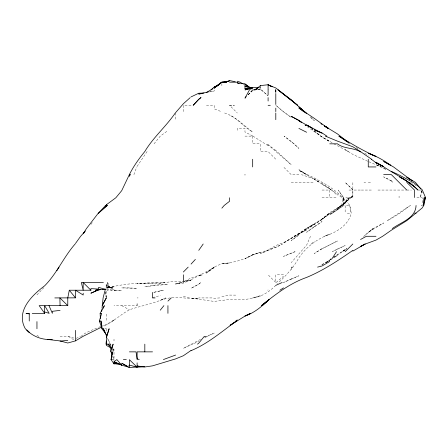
<?xml version="1.0" encoding="UTF-8"?>
<svg xmlns="http://www.w3.org/2000/svg" width="448" height="448" viewBox="0 0 448 448"><rect width="100%" height="100%" fill="white"/><g stroke="black" fill="none" stroke-linecap="round" stroke-linejoin="round"><path stroke-width="0.34" stroke-dasharray="2.24 1.68" d="M352.85 196.683L352.85 182.353M137.01 305.631L137.116 303.094L137.116 305.631L114.005 305.631M106.299 297.354L106.299 290.22L108.013 290.22L108.254 285.085M352.85 189.93L345.145 182.353L352.85 189.644L352.85 196.157L349.72 197.764L345.145 202.815L348.757 197.764L345.145 202.838L337.445 209.67L341.505 205.47L343.515 197.764L338.178 190.058L343.868 197.764L343.134 205.47L343.538 197.764L345.145 203.084L342.042 197.764L337.445 194.146L329.739 188.793L314.328 179.273L319.631 182.353L306.622 174.832L298.917 169.714L306.622 174.647L298.917 170.453L314.328 177.99L322.196 182.353C332.78 188.076 342.418 196.056 349.871 205.47L351.226 213.175C348.247 225.842 335.86 232.574 324.447 236.286L329.739 234.091C317.307 238.902 306.415 246.607 298.917 257.785C293.507 267.618 285.83 275.884 277.626 283.466M421.546 190.702L420.521 197.764L421.691 190.058M133.918 174.647L136.763 166.942M310.498 236.286L306.622 245.14L291.217 262.679M347.654 197.764L345.145 202.838L342.07 205.47L344.21 205.47M291.194 267.109L291.217 269.22L291.194 267.109L293.048 267.109M137.116 166.376L147.106 151.536M90.888 224.448L93.302 221.39M154.045 143.83L160.233 136.164L167.933 130.558M36.954 294.902L44.66 286.838M248.102 94.713L252.683 89.897L251.658 89.079M248.041 94.713L252.683 89.897M350.65 197.764L352.85 196.157L345.145 202.726L352.85 195.642L352.85 197.764M311.276 243.992L314.328 241.091M248.226 94.797L252.683 90.586M80.97 336.454C85.82 331.85 92.63 330.109 98.588 327.314M275.8 285.365C269.578 291.474 262.024 296.688 253.215 297.926L244.983 299.611L237.278 299.874L229.572 299.466L214.161 301.414L191.05 298.088L198.755 298.889L191.05 298.693L183.344 297.87C175.543 296.811 167.653 297.735 160.233 300.339L165.732 297.926C154.291 303.682 141.428 305.575 129.41 309.792C120.07 314.866 112.342 322.638 102.446 326.704M276.147 282.514L283.506 276.214M267.747 290.22L268.1 289.923M331.996 213.175L329.739 214.922L343.806 205.47L332.018 213.175L337.445 209.77M112.543 321.042L114.005 319.945M325.886 262.612L330.523 259.403M345.145 249.654L342.059 251.698L346.926 248.657L333.486 257.454M326.984 262.153L331.201 259.403M306.622 229.555L294.067 236.286L283.506 243.169L294.952 236.286L283.506 242.62L275.8 245.554L265.065 251.698L260.394 253.602L275.8 247.363L282.397 243.992C273.112 249.318 262.674 251.395 252.683 254.867C243.202 260.204 232.624 262.735 221.872 263.816L229.572 262.948L221.872 263.575L214.161 267.07L206.455 273.157L214.161 267.109L206.455 272.614L215.006 267.109L191.05 279.754M333.486 257.253L346.926 248.506M334.034 257.673L337.445 255.601L333.984 257.499M204.68 337.87L206.455 336.812M114.005 320.146L106.299 324.52L102.446 325.92M322.028 264.902L329.739 260.338L320.286 265.418M294.067 236.286L322.028 218.977L329.739 213.175L322.028 219.055L329.739 212.582L345.145 203.409L337.445 208.202L322.028 219.307L345.145 202.905L337.445 208.202L345.145 202.647L349.72 197.764L345.85 197.764M200.53 339.382L183.344 348.359L198.755 341.415M184.531 281.165L191.05 278.001L198.755 275.374L202.602 274.814L198.755 275.705L200.598 274.814M183.344 281.736L175.638 284.138L182.14 282.514L175.638 283.64L183.344 283.125L191.05 279.882L183.988 281.512L191.05 280.493L183.988 281.109M207.021 336.454L214.161 333.066L207.178 336.168M76.087 338.324L80.36 336.683M259.207 88.138L260.394 87.702L260.394 86.274M99.232 327.085L101.802 326.15M260.394 295.624L252.683 298.032L260.394 296.162M152.527 297.578L160.233 295.557M221.872 296.677L229.572 295.086L237.278 295.126M209.026 91.963L214.161 90.994L214.161 89.897M106.299 288.103L114.005 286.72L106.943 287.818M210.308 91.616L214.161 90.994M106.943 287.946L114.005 286.882L106.943 288.002C119.336 284.894 132.026 283.086 144.822 283.198L137.116 283.651L152.527 282.587L160.233 283.119L175.638 281.187L183.344 281.159M219.75 297.926L214.161 298.256L212.453 297.926L198.755 297.926M257.13 89.746L261.274 89.897L268.1 95.866L261.38 89.897L258.468 89.152M191.05 105.308L183.344 105.308L183.344 113.008M206.455 105.308L214.161 105.308L214.161 108.819L221.872 111.877M229.572 105.308L234.416 105.308L229.572 105.302L237.278 113.008M244.983 136.125L252.683 136.125L252.683 143.83L260.394 143.83L260.394 151.536L268.1 151.536L275.8 159.242M298.917 174.647L291.217 174.647L283.506 166.942M291.217 182.353L314.328 182.353M363.994 182.353L365.708 182.353M368.262 182.353L370.496 182.353M322.028 190.058L329.739 190.058L329.739 197.764M348.992 190.058L352.85 190.058M354.15 190.058L360.556 190.058M361.34 190.058L368.262 190.058M369.102 190.058L371.986 190.058M377.978 190.058L405.748 190.058M406.784 190.058L411.387 190.058M418.326 190.058L421.344 190.058M322.028 197.764L337.445 197.764M343.515 197.764L343.868 197.764M416.892 197.764L422.195 197.764L422.195 198.856M346.511 205.47L349.871 205.47M347.312 213.175L350.56 213.175M283.506 274.814L275.8 274.814L275.8 282.514L268.1 274.814M137.116 297.926L138.09 297.926M104.905 328.748L106.294 328.748M60.066 336.454L68.41 336.454L74.194 338.178M112.274 359.565L114.005 359.565L112.661 355.712M259.112 87.646L260.394 87.702M106.299 289.794L114.005 290.422L121.705 290.466L114.005 290.063L106.848 285.057M128.128 365.876L129.41 365.999M114.005 290.063L115.192 290.22L114.005 290.018L107.951 285.818M258.468 89.55L260.394 89.897L258.468 89.342M183.344 296.43L190.35 297.926M243.057 84.655L244.339 85.042M314.328 178.926L301.437 174.647M385.594 168.997L383.673 168.202L385.448 168.986M368.906 161.767L380.962 166.942L375.967 164.55L387.223 170.195M367.662 161.252L352.85 154.409L345.145 149.621L348.247 151.536L333.878 143.83M224.605 113.008C235.805 116.43 243.438 125.451 252.683 131.986C244.166 127.434 238.426 119.174 229.572 115.102M410.368 182.353L413.902 184.078M252.683 135.962L244.983 132.031L244.983 128.419L237.278 128.419L237.278 131.258M121.705 305.631L129.41 309.792M112.818 348.992L114.005 349.658L114.005 360.774M364.678 153.222L368.262 155.249M322.028 184.162L331.498 190.058L329.739 188.776M36.954 335.266L38.864 336.454M332.102 142.722L320.617 136.125L304.97 125.037M68.41 336.454L75.477 340.872M252.941 136.125L268.1 145.684M329.739 188.49L320.678 182.353M356.149 147.459L358.904 149.419M305.01 124.975L306.085 125.748M304.959 124.886L306.068 125.714M314.328 130.922L322.028 136.914L329.739 141.574L322.028 137.071L312.228 129.326M311.175 128.419L313.802 130.502M348.074 142.66L350.958 145.09M414.49 184.369L416.052 185.679M112.493 348.281L114.005 349.658M310.218 116.922L314.328 120.714L310.475 117.135M331.761 190.058L337.445 195.586M107.688 286.182L111.401 290.22L107.923 283.108M112.28 349.658L114.005 351.859L112.61 348.65M107.408 338.229L109.967 343.56L107.621 338.229M112.605 356.602L114.005 359.565M421.484 190.697L422.195 192.601L421.775 190.697M349.714 205.47L351.226 213.175M105.263 292.146L106.182 297.282M105.302 291.508L106.299 297.926M107.822 286.367L108.013 290.22M422.195 200.542L422.195 204.652M399.078 196.134L399.078 197.764M345.145 205.789L345.145 213.175M260.394 87.858L260.394 88.743M221.872 83.462L221.872 86.016M175.638 113.008L175.638 120.714M114.005 339.192L114.005 340.917M106.299 314.104L106.299 321.042M106.299 328.748L106.299 332.192M373.145 228.581L363.804 236.286L373.145 228.581L383.673 222.936L368.262 232.282L373.145 228.581M200.766 282.514L198.755 284.2L191.05 288.294L198.755 284.2L200.766 282.514M314.328 226.643L306.622 232.254L322.028 221.553L314.328 226.643M406.784 207.956L399.078 213.791L387.167 220.881L410.39 205.47L406.784 207.956M306.191 228.581L298.917 234.063L306.622 228.581L314.328 223.989L306.191 228.581M298.917 234.931L291.217 240.554L298.917 234.931M322.028 219.475L307.815 228.581L322.028 219.475M322.028 248.718L314.328 253.473L322.028 248.718L337.445 241.007L322.028 248.718M331.223 258.686L330.098 259.403L331.223 258.754M298.917 233.845L295.058 236.286L306.622 229.914L298.917 233.845M337.445 249.038L332.366 251.698L345.145 245.532L337.445 249.038M252.683 254.738L244.983 258.737L252.683 254.867L260.394 252.353L252.683 254.738M291.217 278.975L283.506 282.514L298.917 275.822L291.217 278.975M295.036 251.698L283.506 256.362L295.036 251.698M160.233 290.858L153.166 292.471L163.822 290.22L160.233 290.858M164.741 282.514L160.233 283.394L144.822 283.41L164.741 282.514M152.527 285.454L144.822 286.658L167.933 284.312L160.233 284.446L152.527 285.454M129.41 287.885L121.705 287.896L137.116 288.4L129.41 287.885M391.373 180.88L383.673 176.876L391.373 180.897L392.974 182.353L391.373 180.897M291.217 117.342L283.506 111.849L275.8 105.308L283.506 111.804L291.217 117.342M275.8 150.416L266.924 143.83L291.217 164.69L275.8 150.416M291.217 141.49L284.088 136.125L294.09 143.83L298.917 148.389L291.217 141.49"/><path stroke-width="0.67" d="M111.037 347.995L106.299 345.341L106.406 340.945M106.512 337.736L106.557 336.454L109.133 328.748L107.027 335.81M399.078 174.944L414.49 183.154L422.195 189.728L425.6 197.764L424.161 197.764L423.752 205.47L422.195 207.939L406.784 220.668M424.161 197.764L423.718 205.47L425.449 197.764M105.969 344.154L106.831 336.454L103.326 328.748L101.931 328.748L100.99 321.042L99.338 321.042L101.668 313.337L100.134 313.337L100.358 318.472M101.707 311.41L101.898 309.484M102.021 308.202L103.102 297.926L105.101 290.22M112.375 354.43L112.711 351.859L111.02 359.565L114.005 363.871L117.852 363.81M105.655 289.408L98.588 287.375L98.588 289.066L90.888 288.618L90.888 290.22L69.294 290.22L67.777 297.926L67.777 305.631L44.66 305.631L44.66 313.337L32.239 313.337M416.074 205.47C415.643 218.327 400.893 222.219 392.274 228.581M112.101 348.006L113.126 344.154L110.376 351.859L111.317 351.859L111.765 353.147M103.393 308.202L104.334 305.631L100.134 313.337M424.816 199.539L425.6 197.764M129.332 174.647L121.705 190.669L115.842 197.764L106.299 204.809L106.299 206.13L98.588 213.175L105.521 205.47L107.352 205.47L98.588 212.834M129.41 174.502L130.239 174.647L129.41 176.383L129.41 174.502C133.554 166.23 138.958 158.687 144.794 151.536L144.822 151.497C153.278 137.312 165.99 126.577 175.28 113.008M102.586 305.038L106.299 297.926L102.15 305.631M56.874 270.665L59.041 267.109M98.588 213.472L98.773 213.175M331.548 259.403L336.515 251.698M198.755 250.337L203.202 243.992M75.477 243.471L80.634 236.286L85.366 231.034M75.135 243.992C63.683 256.978 56.862 273.521 44.66 285.807C31.713 295.462 15.523 311.354 25.318 328.748L29.243 332.349L26.914 330.098M98.286 213.175L86.447 228.581L83.182 233.806L84.493 232.238M160.233 310.206L163.918 305.631M221.872 208.158L224.168 205.47L229.572 201.253L229.572 197.764M175.638 112.594L183.344 103.768L190.221 97.602M191.05 264.09L195.373 259.403M246.182 96.639L244.983 98.185L249.469 89.897L252.683 87.371L258.468 87.618M183.344 272.014L188.194 267.109M268.979 299.695L262.086 305.631L268.951 299.561M345.145 251.698L352.85 243.992M167.933 301.106L171.276 297.926M210.969 89.897L214.161 87.086L218.31 85.131M272.244 86.811L268.1 84.745L260.394 85.607L255.36 89.897L257.6 88.284M221.474 82.191L214.161 88.172L221.318 82.617L214.161 87.898L219.117 84.566M197.501 344.154L198.755 343.151L204.249 336.454L206.455 336.454M191.05 350.448L183.344 355.746L175.638 358.893L152.527 365.854L144.822 366.979L137.116 366.072L142.895 366.587M235.743 321.042L237.278 319.939M230.143 325.254L236.376 321.042C221.738 331.615 207.922 343.666 191.05 350.655M279.882 290.22L283.506 287.862M206.455 92.445L212.918 88.743M406.426 220.881L391.373 230.194L382.62 236.286L375.967 240.1L365.378 243.992L360.556 246.406L365.159 243.992L352.85 251.104M352.85 250.359C338.178 260.579 323.182 270.536 306.622 277.418C289.582 283.41 275.346 294.476 261.43 305.631L268.1 300.378C261.402 306.863 253.982 313.062 244.983 316.008L250.656 313.337L244.983 316.092L230.166 325.282M252.683 89.897L254.453 89.897L258.614 87.36M47.225 339.382L60.066 340.939L67.777 343L75.477 340.872L83.182 336.286L101.802 326.978M329.739 261.447L322.028 265.989L317.57 267.109M220.091 83.759L214.161 87.226L217.717 85.49M360.556 239.484L366.43 236.286L375.967 236.286M191.05 96.902L198.755 93.234L203.89 93.05M275.8 285.348L282.184 282.514M175.638 355.051L163.408 359.565M235.267 81.777L229.572 80.539L225.389 82.191L228.978 81.178M254.453 89.897L256.234 89.236M100.514 289.615L98.588 289.766L90.888 293.216L97.558 290.22L99.876 289.643L98.588 289.722L105.655 289.565M252.683 87.69L244.983 89.897L251.401 88.278M97.966 289.682L95.463 290.22L98.588 289.766M228.906 81.138L223.546 82.191L226.229 82.029M208.382 91.93L198.755 94.018L201.964 93.576M137.116 367.03L129.41 367.461M60.066 310.386L52.36 311.304L52.36 313.337L49 305.631M251.037 88.183L244.983 84.336L244.983 88.771L252.683 87.954M244.983 88.771L251.401 88.206M60.066 341.096L67.777 340.43M144.822 366.761L137.116 367.175L129.41 365.098M222.163 82.191L226.206 81.995M83.182 293.21L83.182 295.025L75.477 290.22L75.477 297.847L54.807 297.926M155.12 297.926L152.527 297.931L152.527 292.41M221.872 82.191L226.206 82.191M229.572 82.191L237.278 82.191L237.278 82.914L239.204 83.496M268.1 105.308L270.267 105.308M329.739 143.83L337.445 143.83C344.299 149.19 353.382 147.342 360.556 151.956M375.967 166.942L368.262 166.942L368.262 159.242M129.41 174.647L130.239 174.647M383.673 174.647L391.373 174.647L406.784 190.058M421.624 205.47L422.195 205.47M414.49 213.175L416.086 213.175M103.382 282.514L81.34 282.514L83.182 290.22L83.182 282.514L90.888 290.22M43.775 305.631L39.15 305.631L44.66 313.337M29.243 321.042L29.243 313.337L25.995 313.337L29.243 313.886M106.299 344.154L110.656 344.154L111.009 350.577M129.41 351.859L136.007 351.859L137.116 358.859L139.25 359.565M152.527 351.859L137.116 351.859L137.116 359.565M111.02 359.565L112.157 359.565M123.379 359.565L126.314 359.565M52.36 339.41C43.103 340.25 33.37 336.952 26.914 330.187M221.872 82.057L225.865 82.146M115.287 363.429L114.005 363.367L121.066 364.638M237.278 82.914L244.983 83.782L249.603 87.45M252.683 88.094L244.983 86.257L247.548 87.248M44.66 311.982L49.174 313.337L44.66 305.631M120.422 364.274L114.005 361.878L114.005 363.871M325.343 136.125L337.445 141.126L352.85 146.759L360.427 151.536M391.373 171.377L398.462 174.647M271.656 86.576L268.1 84.851L275.8 87.97L291.217 99.865L306.622 113.562M298.917 128.419L306.622 132.266M383.673 166.578L375.967 162.641L383.673 166.729M371.37 159.242L375.967 162.781L383.673 166.807L375.967 162.187M375.967 162.781L383.673 166.824M127.042 366.022L121.705 363.216L128.52 367.27M390.779 165.402L383.673 161.431L393.518 166.942L410.088 179.323M406.784 181.037L399.672 177.01C406.342 180.454 412.642 184.716 417.95 190.058C408.1 180.286 395.265 174.563 383.852 166.942M324.386 126.05L328.502 128.419L324.386 125.866M310.772 127.389L306.622 124.986L322.028 133.218L314.328 129.881L322.028 132.922L326.894 136.125M324.408 125.938L337.445 133.902L348.13 142.257M312.553 128.419L298.917 120.714L300.02 121.503M324.296 125.938L328.266 128.419L314.328 118.384L298.917 108.063L303.839 111.776M106.299 204.809L107.352 205.47M242.295 83.541L240.15 82.191L237.278 81.211M320.88 123.665L322.028 124.404M410.088 179.396L406.784 177.24L415.453 182.353L420.862 189.034M411.191 180.118L412.289 180.835L411.191 180.062M348.443 142.397L345.145 140.246L347.357 141.837M345.671 140.678L347.245 141.725M390.824 165.368C383.914 160.289 376.359 156.134 368.262 153.272L375.967 156.436C363.042 150.802 350.924 143.427 338.878 136.125L345.145 140.442M371.577 159.242L360.556 151.631M301.79 122.651L298.917 120.574L291.217 116.312L298.917 120.372L301.638 122.382M244.983 84.336L248.836 87.114M288.176 97.602L297.657 105.308L278.034 89.897L283.506 94.164M284.004 94.545L291.217 100.1M408.643 182.353L414.49 186.85M105.521 205.47L106.299 206.13M305.48 112.582L298.917 106.999L306.622 113.456M109.48 345.531L107.974 344.154L111.418 348.561M67.777 305.631L59.881 297.926L60.066 305.631M406.784 182.353L414.49 190.058L414.49 197.523M107.229 285.678L106.299 284.67L106.299 287.672M69.294 290.22L75.477 297.847M101.931 328.748L105.902 334.012M103.326 328.748L105.112 332.22M99.338 321.042L101.903 328.104M100.99 321.042L101.942 327.46M111.317 351.859L111.636 358.282M107.632 282.514L107.727 284.441M275.8 93.486L275.8 104.479M275.8 108.114L275.8 111.614M275.8 113.008L275.8 119.7M268.1 84.745L268.1 89.589M268.1 89.897L268.1 94.791M268.1 97.602L268.1 101.018M260.394 85.607L260.394 86.274M252.683 159.242L252.683 166.942M244.983 174.647L244.983 174.955M229.572 80.539L229.572 81.01M183.344 274.814L183.344 282.514M167.933 305.631L167.933 313.337M144.822 344.154L144.822 351.859M137.116 362.869L137.116 367.175L129.41 359.688L129.41 367.27L121.705 365.243L114.005 361.878L116.85 359.565L121.705 365.26L121.705 364.756M106.299 334.538L106.299 335.401M75.477 330.355L75.477 340.872M36.954 321.597L36.954 328.748M198.755 99.327L193.178 105.308L198.755 99.322L200.928 97.602L198.755 99.322M105.655 289.206L102.446 289.458L105.655 289.201M275.8 89.897L275.464 89.897L275.8 92.266L275.8 89.897"/></g></svg>
